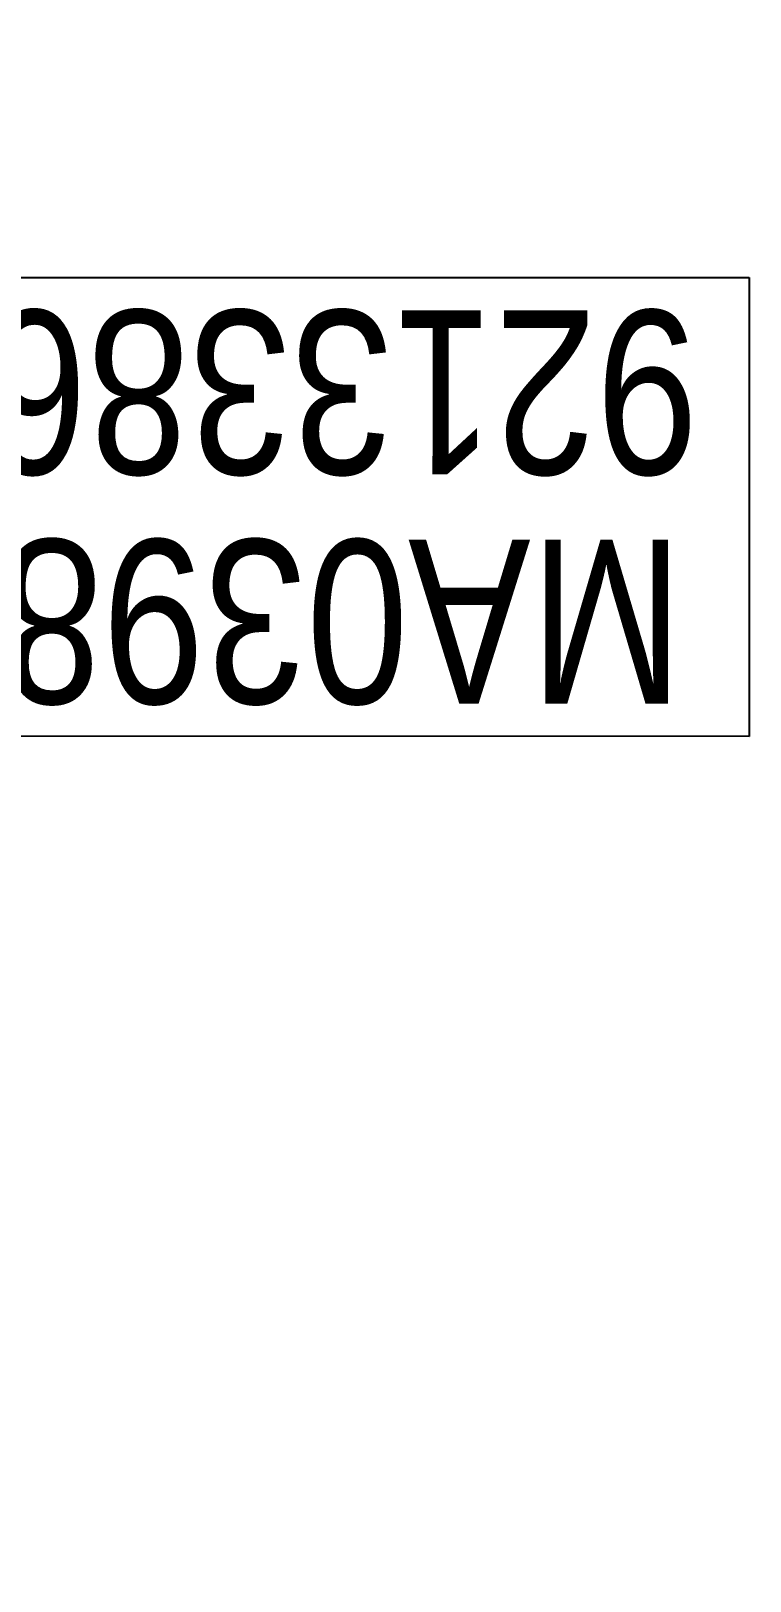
# Model space of a CAD drawing. Header units: centimetres. Extents: x -6122352 to 6876996, y -1694241 to 2592194.
# Drawn here: x 140035 to 142010, y -32907 to -28651 of the extents above; entities that cross this region are included whole.
import ezdxf
from ezdxf.xclip import XClip

# ---------------------------------------------------------------- set-up
doc = ezdxf.new("R2010")
doc.units = ezdxf.units.CM
doc.header["$MEASUREMENT"] = 0
doc.header["$XCLIPFRAME"] = 2
for name, pattern in [('XR-AR-END-SETTING OUT PLAN$0$23585-XR-AR-END-GROUND FLOOR$0$23261-XR-AR-SI-GF$0$HIDDEN', [0.375, 0.25, -0.125]), ('XR-AR-END-SETTING OUT PLAN$0$23585-XR-AR-END-GROUND FLOOR$0$945-4P-1-101-GROUND FLOOR PLAN$0$XR-MIDDLE-GROUND FLOOR PLAN$0$HIDDEN2', [0.1875, 0.125, -0.0625]), ('XR-AR-END-SETTING OUT PLAN$0$23585-XR-AR-END-GROUND FLOOR$0$XR-END-GROUND FLOOR PLAN$0$HIDDEN2', [0.1875, 0.125, -0.0625])]:
    doc.linetypes.add(name, pattern=pattern)
for name, color, linetype in [('@MI-REF LAYER', 7, 'Continuous'), ('B_TH_4', 7, 'Continuous'), ('XR-AR-END-SETTING OUT PLAN$0$23585-XR-AR-END-GROUND FLOOR$0$A-Flor-Hral', 3, 'Continuous'), ('XR-AR-END-SETTING OUT PLAN$0$23585-XR-AR-END-GROUND FLOOR$0$A-Flor-Strs', 1, 'Continuous')]:
    doc.layers.add(name, color=color, linetype=linetype)
for name, color, linetype, lineweight in [('XR-AR-END-SETTING OUT PLAN$0$23585-XR-AR-END-GROUND FLOOR$0$A-DOOR-FULL', 1, 'Continuous', 9), ('XR-AR-END-SETTING OUT PLAN$0$23585-XR-AR-END-GROUND FLOOR$0$A-FLOR-OVHD', 9, 'XR-AR-END-SETTING OUT PLAN$0$23585-XR-AR-END-GROUND FLOOR$0$23261-XR-AR-SI-GF$0$HIDDEN', 15), ('XR-AR-END-SETTING OUT PLAN$0$23585-XR-AR-END-GROUND FLOOR$0$A-GLAZ-SILL', 8, 'Continuous', 5), ('XR-AR-END-SETTING OUT PLAN$0$23585-XR-AR-END-GROUND FLOOR$0$A-WALL', 7, 'Continuous', 30), ('XR-AR-END-SETTING OUT PLAN$0$23585-XR-AR-END-GROUND FLOOR$0$S-COLS-PATT', 8, 'Continuous', 5)]:
    doc.layers.add(name, color=color, linetype=linetype, lineweight=lineweight)
doc.styles.add('Xref group 33-41$0$Overall SOP Plan$0$LAC-609-NG10-1-XREF-GRID-125SC$0$GRID-DIM-NO', font='arial.ttf', dxfattribs={"width": 0.8})

# ---------------------------------------------------------------- blocks, each defined once
blk = doc.blocks.new('*U774')
for points in [[(91, 0), (41, 0), (41, 1021), (91, 1021)], [(0, 0), (38, 0), (38, -50), (50, -50), (50, -122.2), (0, -122.2)], [(1100, 0), (1062, 0), (1062, -50), (1050, -50), (1050, -122.2), (1100, -122.2)]]:
    blk.add_lwpolyline(points, close=True)
at = {"color": 8, "linetype": 'XR-AR-END-SETTING OUT PLAN$0$23585-XR-AR-END-GROUND FLOOR$0$XR-END-GROUND FLOOR PLAN$0$HIDDEN2'}
blk.add_arc((41, 0), 1021, 0, 90, dxfattribs=at)
at = {"layer": 'XR-AR-END-SETTING OUT PLAN$0$23585-XR-AR-END-GROUND FLOOR$0$A-GLAZ-SILL', "linetype": 'XR-AR-END-SETTING OUT PLAN$0$23585-XR-AR-END-GROUND FLOOR$0$945-4P-1-101-GROUND FLOOR PLAN$0$XR-MIDDLE-GROUND FLOOR PLAN$0$HIDDEN2', "ltscale": 3}
blk.add_lwpolyline([(0, 0), (1100, 0), (1100, -122.2), (0, -122.2)], close=True, dxfattribs=at)
blk = doc.blocks.new('XR-AR-END-SETTING OUT PLAN')
at = {"layer": 'XR-AR-END-SETTING OUT PLAN$0$23585-XR-AR-END-GROUND FLOOR$0$A-Flor-Hral', "color": 8}
for p, q in [((7060.1, 13800), (9050.1, 13800)), ((7060.1, 13750), (7060.1, 13800)), ((7060.1, 13750), (9050.1, 13750)), ((7060.1, 12850), (8050.1, 12850)), ((7060.1, 12800), (7060.1, 12850)), ((7060.1, 12800), (8000.1, 12800))]:
    blk.add_line(p, q, dxfattribs=at)
at = {"layer": 'XR-AR-END-SETTING OUT PLAN$0$23585-XR-AR-END-GROUND FLOOR$0$A-FLOR-OVHD', "color": 8, "ltscale": 5}
blk.add_line((5750.1, 12950), (5750.1, 11300), dxfattribs=at)
at = {"layer": 'XR-AR-END-SETTING OUT PLAN$0$23585-XR-AR-END-GROUND FLOOR$0$A-Flor-Strs', "color": 8}
for p, q in [((7110.1, 13850), (9050.1, 13850)), ((7110.1, 13800), (7110.1, 13850)), ((7390.1, 13800), (7390.1, 13850)), ((7670.1, 13800), (7670.1, 13850)), ((7110.1, 12850), (7110.1, 13750)), ((7390.1, 12850), (7390.1, 13750)), ((7670.1, 12850), (7670.1, 13750)), ((7110.1, 12750), (7110.1, 12800)), ((7390.1, 12750), (7390.1, 12800)), ((7670.1, 12750), (7670.1, 12800))]:
    blk.add_line(p, q, dxfattribs=at)
blk.add_lwpolyline([(8550.1, 12190), (8550.1, 13300), (7110.1, 13300)], dxfattribs=at)
blk.add_circle((7110.1, 13300), 41.8, dxfattribs=at)
at = {"layer": 'XR-AR-END-SETTING OUT PLAN$0$23585-XR-AR-END-GROUND FLOOR$0$A-WALL', "color": 8}
for points in [[(9250.1, 6650), (9050.1, 6650), (9050.1, 8750), (6850.1, 8750), (6850.1, 8700), (6750.1, 8700), (6750.1, 8750), (6650.1, 8750), (6650.1, 8850), (6950.1, 8850), (6950.1, 8900), (7050.1, 8900), (7050.1, 8850), (9050.1, 8850), (9050.1, 10350), (7050.1, 10350), (7050.1, 9800), (6950.1, 9800), (6950.1, 10550), (7050.1, 10550), (7050.1, 10450), (9050.1, 10450), (9049.9, 19523.4), (9250, 19523.4)], [(5250.1, 13750), (5250.1, 13850), (5750.1, 13850), (5750.1, 12950), (5650.1, 12950), (5650.1, 13750)], [(7150.1, 12100), (7100.1, 12100), (7100.1, 11550), (7150.1, 11550)], [(5650.1, 10500), (5750.1, 10500), (5750.1, 11300), (5650.1, 11300)]]:
    blk.add_lwpolyline(points, close=True, dxfattribs=at)
for points in [[(7250.1, 12200), (7250.1, 11450), (6950.1, 11450), (6950.1, 12750), (7950.1, 12750), (7950.1, 12650), (7100.1, 12650), (7100.1, 12200), (7250.1, 12200), (7250.1, 12200), (7250.1, 12200)], [(3850.1, 10500), (5750.1, 10500), (5750.1, 10250), (4790.1, 10250), (4790.1, 10150), (4540.1, 10150), (4540.1, 10250), (3000.1, 10250), (3000.1, 12000), (3250.1, 12000), (3250.1, 11100), (3850.1, 11100), (3850.1, 10500)]]:
    blk.add_lwpolyline(points, dxfattribs=at)
at = {"layer": 'XR-AR-END-SETTING OUT PLAN$0$23585-XR-AR-END-GROUND FLOOR$0$S-COLS-PATT', "color": 8}
for p, q in [((7100.1, 12100), (7137.4, 12100)), ((7141.9, 12100), (7150.1, 12100)), ((7200.1, 12100), (7250.1, 12100))]:
    blk.add_line(p, q, dxfattribs=at)
at = {"layer": 'XR-AR-END-SETTING OUT PLAN$0$23585-XR-AR-END-GROUND FLOOR$0$A-DOOR-FULL', "color": 8, "xscale": -0.8181818181818169, "yscale": 0.8181818181818169, "zscale": 0.8181818181818167, "rotation": 270}
blk.add_blockref('*U774', (7050.1, 10550), dxfattribs=at)
blk = doc.blocks.new('END UNIT')
at = {"xscale": 0.001, "yscale": 0.001, "zscale": 0.001}
blk.add_blockref('XR-AR-END-SETTING OUT PLAN', (-9.1502, 0), dxfattribs=at)
blk = doc.blocks.new('TH_4')
at = {"xscale": -1}
blk.add_blockref('END UNIT', (495826.3054, 2769130.5141), dxfattribs=at)
blk = doc.blocks.new('A$C780da55d')
at = {"layer": 'B_TH_4', "xscale": 1.000039159572381, "yscale": 1.000039159572381, "zscale": 1.000039159572381}
blk.add_blockref('TH_4', (-495814.0705, -2769239.3021), dxfattribs=at)
blk = doc.blocks.new('23585-XR-AR-MALDIVE-2$0$TH_4')
blk.add_blockref('A$C780da55d', (495794.6554, 2769130.8641))

msp = doc.modelspace()

# ---------------------------------------------------------------- hatches: boundary and pattern name
at = {"layer": '@MI-REF LAYER'}
h = msp.add_hatch(dxfattribs=at)
h.set_pattern_fill('ANSI31', color=256, scale=1999.999998, angle=186.71834121)
h.set_pattern_definition([(231.718341214, (-2377109729.2, -1504175463.93), (196.243682505, -154.881945302), [])])
h.paths.add_polyline_path([(173637.08698, -37949.32877), (167386.84138, -37949.37531), (167386.97379, -37648.74568), (143585.54005, -37648.92292), (143585.67693, -37949.55255), (137335.43133, -37949.59909), (137335.36974, -23675.76799), (173636.936, -23675.49767)])

# ---------------------------------------------------------------- next in the draw order: block references
ref = msp.add_blockref('23585-XR-AR-MALDIVE-2$0$TH_4', (495949172.19716, 2769116030.60803), dxfattribs=dict(at, xscale=1000, yscale=1000, zscale=1000, rotation=180.0004266472492))
XClip(ref).set_block_clipping_path([(495793.2126822271, 2769130.5182449548), (495835.2553357263, 2769130.5117717395), (495835.2591759865, 2769154.4404077381), (495826.3071482759, 2769154.4120021537), (495820.3070058809, 2769154.4132245434), (495814.3071488338, 2769154.4144345364), (495808.3071463499, 2769154.4155094428), (495802.3071416123, 2769154.4165843492), (495793.2169511025, 2769154.4582604421)])

# ---------------------------------------------------------------- next in the draw order: wipeouts: each hides what was drawn before it
at = {"color": 10}
msp.add_wipeout([(173637.08698, -37949.32877), (167386.84138, -37949.37531), (167386.97379, -37648.74568), (143585.54005, -37648.92292), (143585.67693, -37949.55255), (137335.43133, -37949.59909), (137335.36974, -23675.76799), (173636.936, -23675.49767)], dxfattribs=at).dxf.layer = '@MI-REF LAYER'

# ---------------------------------------------------------------- next in the draw order: texts
at = {"layer": '@MI-REF LAYER', "color": 7, "insert": (141917.64945, -30497.76026, -157.46104), "char_height": 450, "width": 2056.8768806, "attachment_point": 1, "rotation": 179.98916285, "line_spacing_factor": 0.839439, "style": 'Xref group 33-41$0$Overall SOP Plan$0$LAC-609-NG10-1-XREF-GRID-125SC$0$GRID-DIM-NO', "bg_fill": 19, "box_fill_scale": 1.2, "bg_fill_color": 256, "bg_fill_transparency": 0}
msp.add_mtext('\\pxqc;MA0398\\P9213386', dxfattribs=at)

doc.saveas('drawing.dxf')
